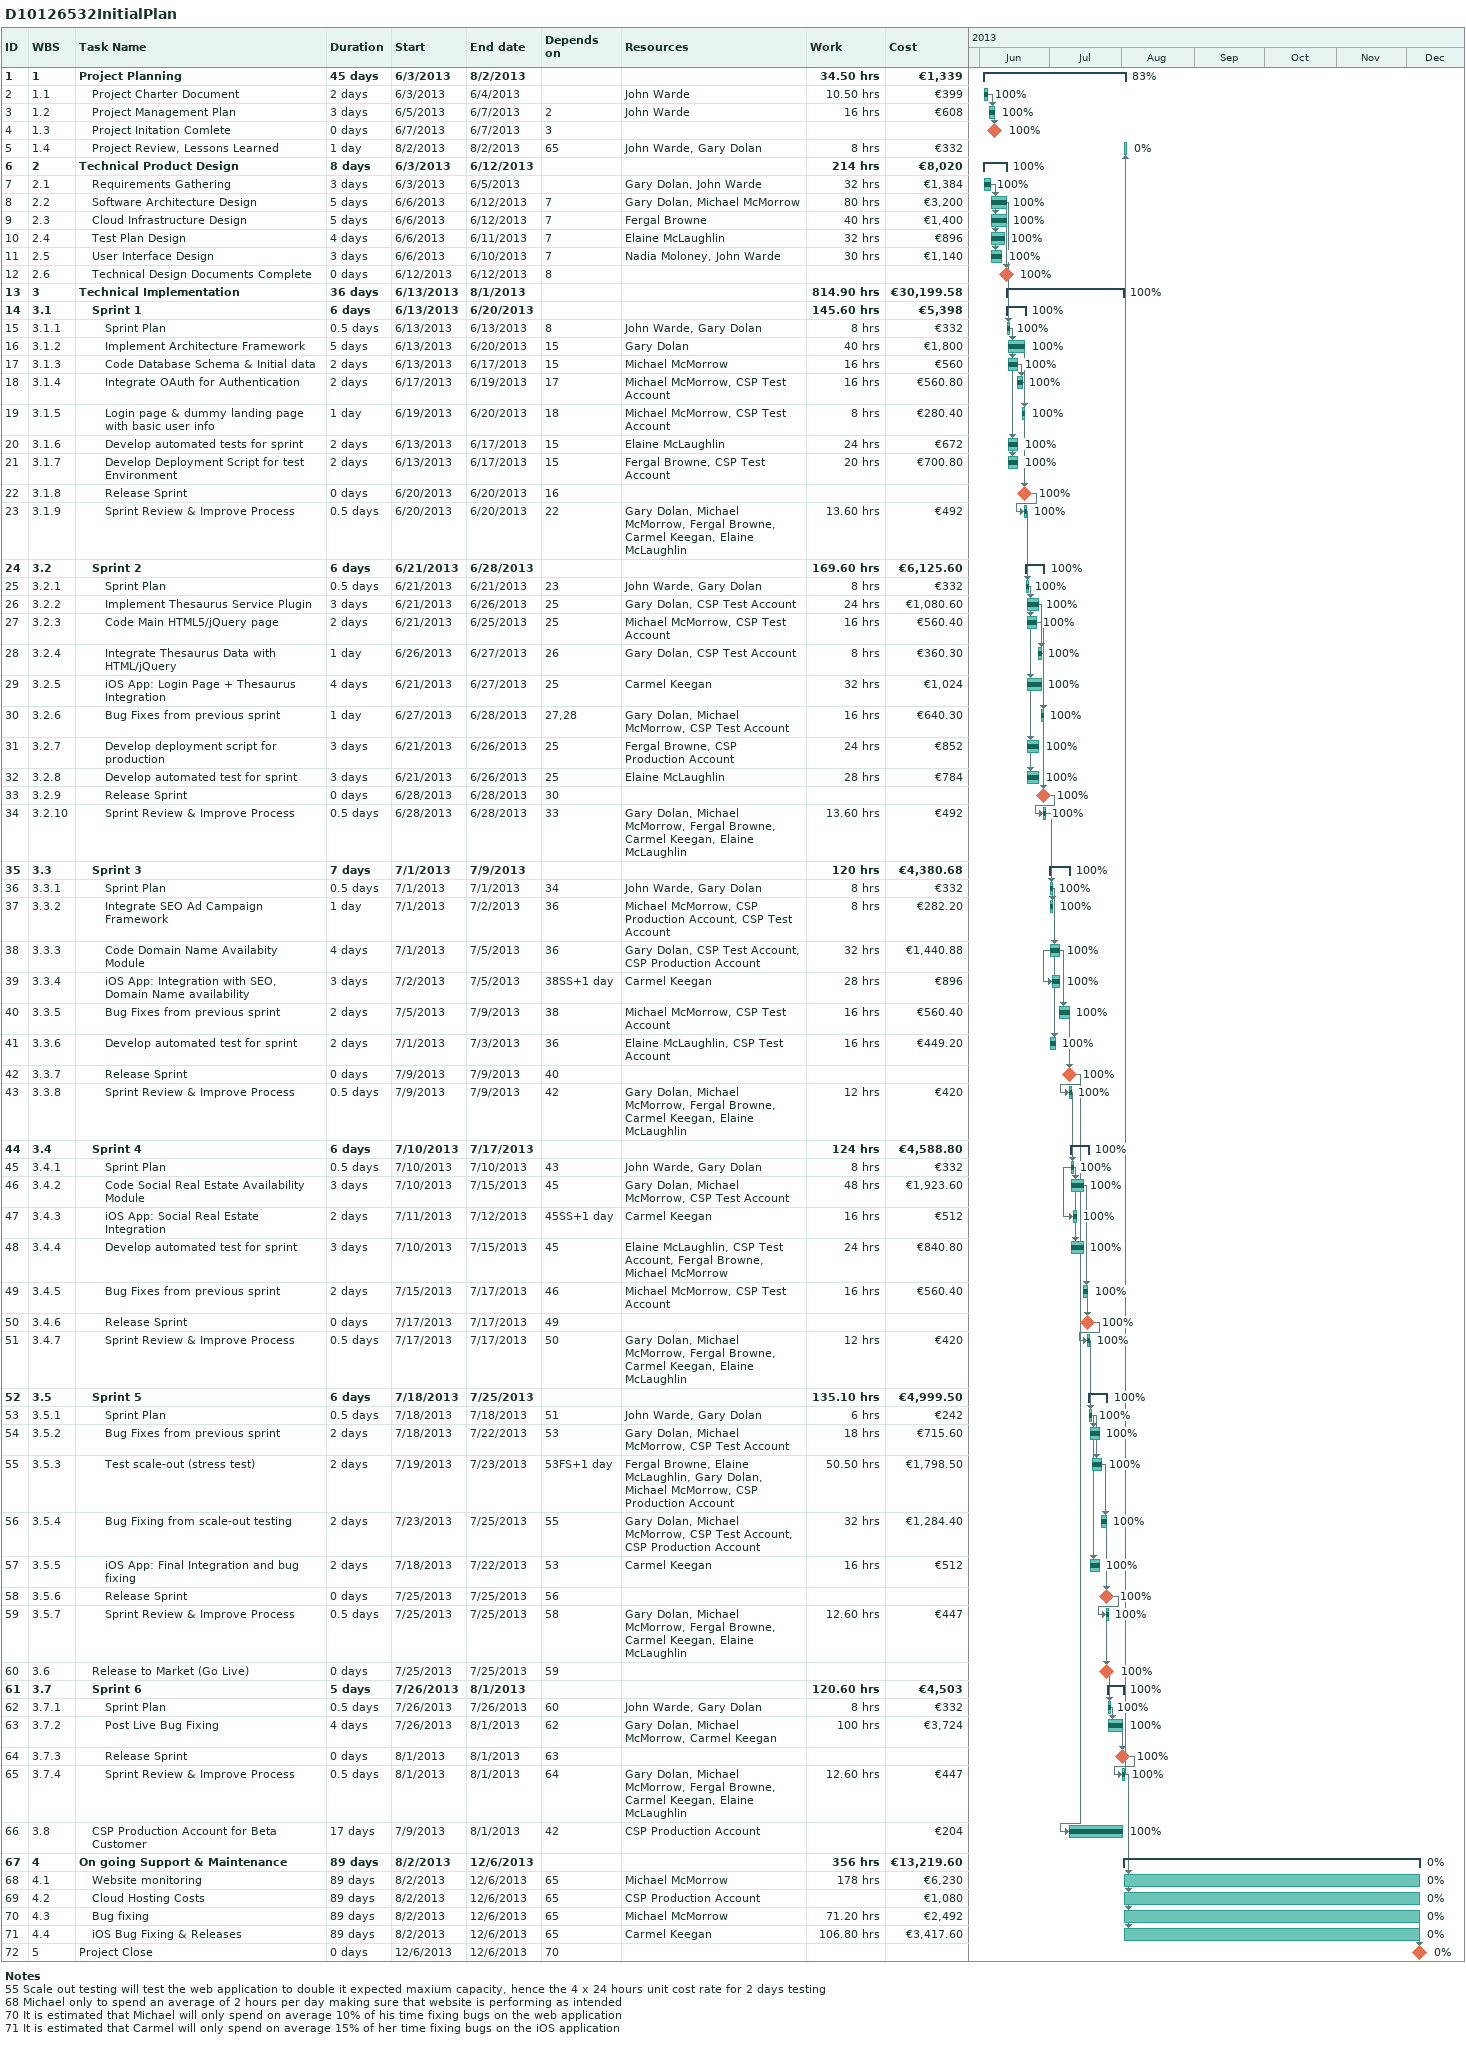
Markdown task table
D10126532InitialPlan

| ID | WBS | Task | Duration | Start | Finish | Predecessors | Resources | % complete | Work (h) | Cost (€) |
|---|---|---|---|---|---|---|---|---|---|---|
| 1 | 1 | **Project Planning** | 45d | 2013-06-03 | 2013-08-02 |  |  | 83 | 34.50 | 1339 |
| 2 | 1.1 | Project Charter Document | 2d | 2013-06-03 | 2013-06-04 |  | John Warde | 100 | 10.50 | 399 |
| 3 | 1.2 | Project Management Plan | 3d | 2013-06-05 | 2013-06-07 | 2 | John Warde | 100 | 16 | 608 |
| 4 | 1.3 | Project Initation Comlete | 0d | 2013-06-07 | 2013-06-07 | 3 |  | 100 |  |  |
| 5 | 1.4 | Project Review, Lessons Learned | 1d | 2013-08-02 | 2013-08-02 | 65 | John Warde, Gary Dolan | 0 | 8 | 332 |
| 6 | 2 | **Technical Product Design** | 8d | 2013-06-03 | 2013-06-12 |  |  | 100 | 214 | 8020 |
| 7 | 2.1 | Requirements Gathering | 3d | 2013-06-03 | 2013-06-05 |  | Gary Dolan, John Warde | 100 | 32 | 1384 |
| 8 | 2.2 | Software Architecture Design | 5d | 2013-06-06 | 2013-06-12 | 7 | Gary Dolan, Michael McMorrow | 100 | 80 | 3200 |
| 9 | 2.3 | Cloud Infrastructure Design | 5d | 2013-06-06 | 2013-06-12 | 7 | Fergal Browne | 100 | 40 | 1400 |
| 10 | 2.4 | Test Plan Design | 4d | 2013-06-06 | 2013-06-11 | 7 | Elaine McLaughlin | 100 | 32 | 896 |
| 11 | 2.5 | User Interface Design | 3d | 2013-06-06 | 2013-06-10 | 7 | Nadia Moloney, John Warde | 100 | 30 | 1140 |
| 12 | 2.6 | Technical Design Documents Complete | 0d | 2013-06-12 | 2013-06-12 | 8 |  | 100 |  |  |
| 13 | 3 | **Technical Implementation** | 36d | 2013-06-13 | 2013-08-01 |  |  | 100 | 814.90 | 30199.58 |
| 14 | 3.1 | **Sprint 1** | 6d | 2013-06-13 | 2013-06-20 |  |  | 100 | 145.60 | 5398 |
| 15 | 3.1.1 | Sprint Plan | 0.5d | 2013-06-13 | 2013-06-13 | 8 | John Warde, Gary Dolan | 100 | 8 | 332 |
| 16 | 3.1.2 | Implement Architecture Framework | 5d | 2013-06-13 | 2013-06-20 | 15 | Gary Dolan | 100 | 40 | 1800 |
| 17 | 3.1.3 | Code Database Schema & Initial data | 2d | 2013-06-13 | 2013-06-17 | 15 | Michael McMorrow | 100 | 16 | 560 |
| 18 | 3.1.4 | Integrate OAuth for Authentication | 2d | 2013-06-17 | 2013-06-19 | 17 | Michael McMorrow, CSP Test Account | 100 | 16 | 560.80 |
| 19 | 3.1.5 | Login page & dummy landing page with basic user info | 1d | 2013-06-19 | 2013-06-20 | 18 | Michael McMorrow, CSP Test Account | 100 | 8 | 280.40 |
| 20 | 3.1.6 | Develop automated tests for sprint | 2d | 2013-06-13 | 2013-06-17 | 15 | Elaine McLaughlin | 100 | 24 | 672 |
| 21 | 3.1.7 | Develop Deployment Script for test Environment | 2d | 2013-06-13 | 2013-06-17 | 15 | Fergal Browne, CSP Test Account | 100 | 20 | 700.80 |
| 22 | 3.1.8 | Release Sprint | 0d | 2013-06-20 | 2013-06-20 | 16 |  | 100 |  |  |
| 23 | 3.1.9 | Sprint Review & Improve Process | 0.5d | 2013-06-20 | 2013-06-20 | 22 | Gary Dolan, Michael McMorrow, Fergal Browne, Carmel Keegan, Elaine McLaughlin | 100 | 13.60 | 492 |
| 24 | 3.2 | **Sprint 2** | 6d | 2013-06-21 | 2013-06-28 |  |  | 100 | 169.60 | 6125.60 |
| 25 | 3.2.1 | Sprint Plan | 0.5d | 2013-06-21 | 2013-06-21 | 23 | John Warde, Gary Dolan | 100 | 8 | 332 |
| 26 | 3.2.2 | Implement Thesaurus Service Plugin | 3d | 2013-06-21 | 2013-06-26 | 25 | Gary Dolan, CSP Test Account | 100 | 24 | 1080.60 |
| 27 | 3.2.3 | Code Main HTML5/jQuery page | 2d | 2013-06-21 | 2013-06-25 | 25 | Michael McMorrow, CSP Test Account | 100 | 16 | 560.40 |
| 28 | 3.2.4 | Integrate Thesaurus Data with HTML/jQuery | 1d | 2013-06-26 | 2013-06-27 | 26 | Gary Dolan, CSP Test Account | 100 | 8 | 360.30 |
| 29 | 3.2.5 | iOS App: Login Page + Thesaurus Integration | 4d | 2013-06-21 | 2013-06-27 | 25 | Carmel Keegan | 100 | 32 | 1024 |
| 30 | 3.2.6 | Bug Fixes from previous sprint | 1d | 2013-06-27 | 2013-06-28 | 27, 28 | Gary Dolan, Michael McMorrow, CSP Test Account | 100 | 16 | 640.30 |
| 31 | 3.2.7 | Develop deployment script for production | 3d | 2013-06-21 | 2013-06-26 | 25 | Fergal Browne, CSP Production Account | 100 | 24 | 852 |
| 32 | 3.2.8 | Develop automated test for sprint | 3d | 2013-06-21 | 2013-06-26 | 25 | Elaine McLaughlin | 100 | 28 | 784 |
| 33 | 3.2.9 | Release Sprint | 0d | 2013-06-28 | 2013-06-28 | 30 |  | 100 |  |  |
| 34 | 3.2.10 | Sprint Review & Improve Process | 0.5d | 2013-06-28 | 2013-06-28 | 33 | Gary Dolan, Michael McMorrow, Fergal Browne, Carmel Keegan, Elaine McLaughlin | 100 | 13.60 | 492 |
| 35 | 3.3 | **Sprint 3** | 7d | 2013-07-01 | 2013-07-09 |  |  | 100 | 120 | 4380.68 |
| 36 | 3.3.1 | Sprint Plan | 0.5d | 2013-07-01 | 2013-07-01 | 34 | John Warde, Gary Dolan | 100 | 8 | 332 |
| 37 | 3.3.2 | Integrate SEO Ad Campaign Framework | 1d | 2013-07-01 | 2013-07-02 | 36 | Michael McMorrow, CSP Production Account, CSP Test Account | 100 | 8 | 282.20 |
| 38 | 3.3.3 | Code Domain Name Availabity Module | 4d | 2013-07-01 | 2013-07-05 | 36 | Gary Dolan, CSP Test Account, CSP Production Account | 100 | 32 | 1440.88 |
| 39 | 3.3.4 | iOS App: Integration with SEO, Domain Name availability | 3d | 2013-07-02 | 2013-07-05 | 38SS+1d | Carmel Keegan | 100 | 28 | 896 |
| 40 | 3.3.5 | Bug Fixes from previous sprint | 2d | 2013-07-05 | 2013-07-09 | 38 | Michael McMorrow, CSP Test Account | 100 | 16 | 560.40 |
| 41 | 3.3.6 | Develop automated test for sprint | 2d | 2013-07-01 | 2013-07-03 | 36 | Elaine McLaughlin, CSP Test Account | 100 | 16 | 449.20 |
| 42 | 3.3.7 | Release Sprint | 0d | 2013-07-09 | 2013-07-09 | 40 |  | 100 |  |  |
| 43 | 3.3.8 | Sprint Review & Improve Process | 0.5d | 2013-07-09 | 2013-07-09 | 42 | Gary Dolan, Michael McMorrow, Fergal Browne, Carmel Keegan, Elaine McLaughlin | 100 | 12 | 420 |
| 44 | 3.4 | **Sprint 4** | 6d | 2013-07-10 | 2013-07-17 |  |  | 100 | 124 | 4588.80 |
| 45 | 3.4.1 | Sprint Plan | 0.5d | 2013-07-10 | 2013-07-10 | 43 | John Warde, Gary Dolan | 100 | 8 | 332 |
| 46 | 3.4.2 | Code Social Real Estate Availability Module | 3d | 2013-07-10 | 2013-07-15 | 45 | Gary Dolan, Michael McMorrow, CSP Test Account | 100 | 48 | 1923.60 |
| 47 | 3.4.3 | iOS App: Social Real Estate Integration | 2d | 2013-07-11 | 2013-07-12 | 45SS+1d | Carmel Keegan | 100 | 16 | 512 |
| 48 | 3.4.4 | Develop automated test for sprint | 3d | 2013-07-10 | 2013-07-15 | 45 | Elaine McLaughlin, CSP Test Account, Fergal Browne, Michael McMorrow | 100 | 24 | 840.80 |
| 49 | 3.4.5 | Bug Fixes from previous sprint | 2d | 2013-07-15 | 2013-07-17 | 46 | Michael McMorrow, CSP Test Account | 100 | 16 | 560.40 |
| 50 | 3.4.6 | Release Sprint | 0d | 2013-07-17 | 2013-07-17 | 49 |  | 100 |  |  |
| 51 | 3.4.7 | Sprint Review & Improve Process | 0.5d | 2013-07-17 | 2013-07-17 | 50 | Gary Dolan, Michael McMorrow, Fergal Browne, Carmel Keegan, Elaine McLaughlin | 100 | 12 | 420 |
| 52 | 3.5 | **Sprint 5** | 6d | 2013-07-18 | 2013-07-25 |  |  | 100 | 135.10 | 4999.50 |
| 53 | 3.5.1 | Sprint Plan | 0.5d | 2013-07-18 | 2013-07-18 | 51 | John Warde, Gary Dolan | 100 | 6 | 242 |
| 54 | 3.5.2 | Bug Fixes from previous sprint | 2d | 2013-07-18 | 2013-07-22 | 53 | Gary Dolan, Michael McMorrow, CSP Test Account | 100 | 18 | 715.60 |
| 55 | 3.5.3 | Test scale-out (stress test) | 2d | 2013-07-19 | 2013-07-23 | 53FS+1d | Fergal Browne, Elaine McLaughlin, Gary Dolan, Michael McMorrow, CSP Production Account | 100 | 50.50 | 1798.50 |
| 56 | 3.5.4 | Bug Fixing from scale-out testing | 2d | 2013-07-23 | 2013-07-25 | 55 | Gary Dolan, Michael McMorrow, CSP Test Account, CSP Production Account | 100 | 32 | 1284.40 |
| 57 | 3.5.5 | iOS App: Final Integration and bug fixing | 2d | 2013-07-18 | 2013-07-22 | 53 | Carmel Keegan | 100 | 16 | 512 |
| 58 | 3.5.6 | Release Sprint | 0d | 2013-07-25 | 2013-07-25 | 56 |  | 100 |  |  |
| 59 | 3.5.7 | Sprint Review & Improve Process | 0.5d | 2013-07-25 | 2013-07-25 | 58 | Gary Dolan, Michael McMorrow, Fergal Browne, Carmel Keegan, Elaine McLaughlin | 100 | 12.60 | 447 |
| 60 | 3.6 | Release to Market (Go Live) | 0d | 2013-07-25 | 2013-07-25 | 59 |  | 100 |  |  |
| 61 | 3.7 | **Sprint 6** | 5d | 2013-07-26 | 2013-08-01 |  |  | 100 | 120.60 | 4503 |
| 62 | 3.7.1 | Sprint Plan | 0.5d | 2013-07-26 | 2013-07-26 | 60 | John Warde, Gary Dolan | 100 | 8 | 332 |
| 63 | 3.7.2 | Post Live Bug Fixing | 4d | 2013-07-26 | 2013-08-01 | 62 | Gary Dolan, Michael McMorrow, Carmel Keegan | 100 | 100 | 3724 |
| 64 | 3.7.3 | Release Sprint | 0d | 2013-08-01 | 2013-08-01 | 63 |  | 100 |  |  |
| 65 | 3.7.4 | Sprint Review & Improve Process | 0.5d | 2013-08-01 | 2013-08-01 | 64 | Gary Dolan, Michael McMorrow, Fergal Browne, Carmel Keegan, Elaine McLaughlin | 100 | 12.60 | 447 |
| 66 | 3.8 | CSP Production Account for Beta Customer | 17d | 2013-07-09 | 2013-08-01 | 42 | CSP Production Account | 100 |  | 204 |
| 67 | 4 | **On going Support & Maintenance** | 89d | 2013-08-02 | 2013-12-06 |  |  | 0 | 356 | 13219.60 |
| 68 | 4.1 | Website monitoring | 89d | 2013-08-02 | 2013-12-06 | 65 | Michael McMorrow | 0 | 178 | 6230 |
| 69 | 4.2 | Cloud Hosting Costs | 89d | 2013-08-02 | 2013-12-06 | 65 | CSP Production Account | 0 |  | 1080 |
| 70 | 4.3 | Bug fixing | 89d | 2013-08-02 | 2013-12-06 | 65 | Michael McMorrow | 0 | 71.20 | 2492 |
| 71 | 4.4 | iOS Bug Fixing & Releases | 89d | 2013-08-02 | 2013-12-06 | 65 | Carmel Keegan | 0 | 106.80 | 3417.60 |
| 72 | 5 | Project Close | 0d | 2013-12-06 | 2013-12-06 | 70 |  | 0 |  |  |

Notes
- 55: Scale out testing will test the web application to double it expected maxium capacity, hence the 4 x 24 hours unit cost rate for 2 days testing
- 68: Michael only to spend an average of 2 hours per day making sure that website is performing as intended
- 70: It is estimated that Michael will only spend on average 10% of his time fixing bugs on the web application
- 71: It is estimated that Carmel will only spend on average 15% of her time fixing bugs on the iOS application
